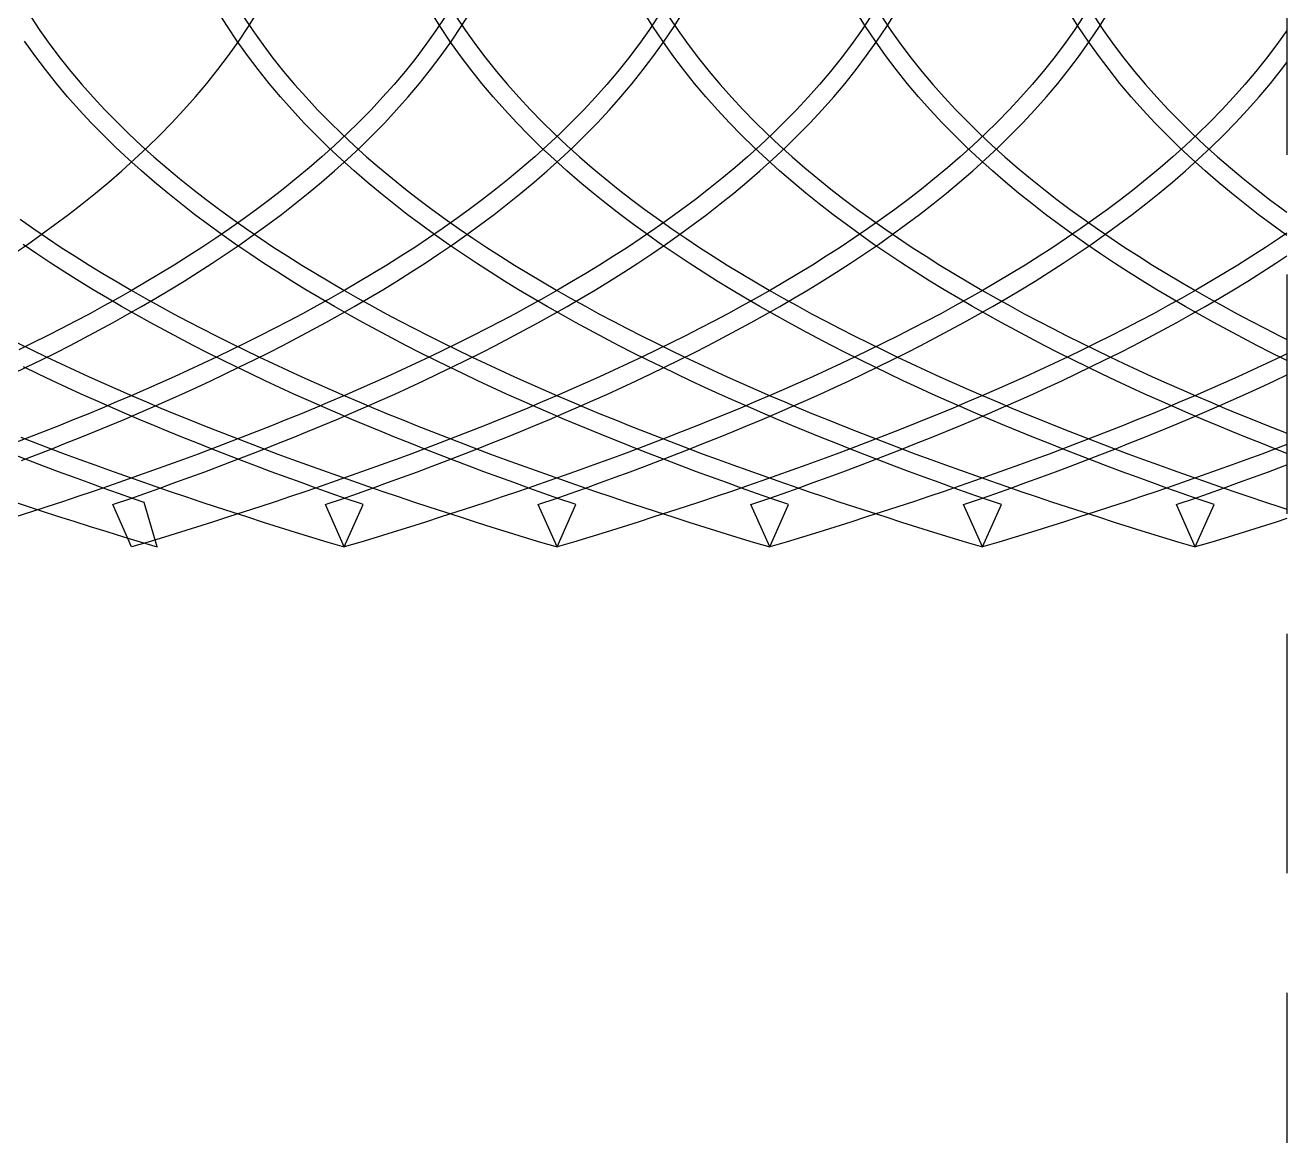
# Model space of a CAD drawing. Header units: metres. Extents: x -2 to 44.3, y -14 to 11.
# Drawn here: x 24.406 to 27.751, y -1.58 to 1.384 of the extents above; entities that cross this region are included whole.
import ezdxf

# ---------------------------------------------------------------- set-up
doc = ezdxf.new("R2010")
doc.units = ezdxf.units.M
doc.header["$LTSCALE"] = 0.05
doc.linetypes.add('DASHED', pattern=[19.05, 12.7, -6.35])
doc.layers.get('0').update_dxf_attribs({"linetype": 'DASHED'})
for name, color, linetype in [('back-layer2', 7, 'Continuous'), ('front-layer1', 7, 'Continuous'), ('front-layer2', 7, 'Continuous')]:
    doc.layers.add(name, color=color, linetype=linetype)

msp = doc.modelspace()

# ---------------------------------------------------------------- linework, layer by layer
msp.add_line((27.7508, 9.2951), (27.7508, -1.58))
at = {"layer": 'back-layer2', "color": 3}
for points in [[(24.3725, 0.459), (24.4107, 0.4774), (24.4489, 0.4962), (24.487, 0.5152), (24.525, 0.5347), (24.5631, 0.5545), (24.601, 0.5747), (24.639, 0.5953), (24.6768, 0.6164), (24.7146, 0.6379), (24.7523, 0.6598), (24.7899, 0.6823), (24.8275, 0.7053), (24.8648, 0.7288), (24.9021, 0.7528), (24.9391, 0.7774), (24.976, 0.8026), (25.0127, 0.8284), (25.0491, 0.8549), (25.0852, 0.882), (25.121, 0.9098), (25.1565, 0.9383), (25.1915, 0.9675), (25.2261, 0.9975), (25.2603, 1.0282), (25.2938, 1.0598), (25.3268, 1.0921), (25.3592, 1.1252), (25.3908, 1.1591), (25.4217, 1.1939), (25.4517, 1.2295), (25.4808, 1.2659), (25.509, 1.3031), (25.5362, 1.3412), (25.5623, 1.3801), (25.5872, 1.4197)], [(24.3751, 0.7774), (24.412, 0.8026), (24.4487, 0.8284), (24.4851, 0.8549), (24.5212, 0.882), (24.557, 0.9098), (24.5925, 0.9383), (24.6275, 0.9675), (24.6621, 0.9975), (24.6963, 1.0282), (24.7298, 1.0598), (24.7628, 1.0921), (24.7952, 1.1252), (24.8268, 1.1591), (24.8577, 1.1939), (24.8877, 1.2295), (24.9168, 1.2659), (24.945, 1.3031), (24.9722, 1.3412), (24.9983, 1.3801), (25.0232, 1.4197)], [(26.0843, 1.4073), (26.0591, 1.3697), (26.0327, 1.3328), (26.0054, 1.2966), (25.9771, 1.2612), (25.9479, 1.2266), (25.9178, 1.1928), (25.887, 1.1597), (25.8555, 1.1274), (25.8232, 1.0959), (25.7904, 1.0651), (25.757, 1.035), (25.7231, 1.0057), (25.6888, 0.977), (25.654, 0.9491), (25.6189, 0.9218), (25.5834, 0.8951), (25.5476, 0.8691), (25.5115, 0.8437), (25.4752, 0.8189), (25.4387, 0.7946), (25.402, 0.7709), (25.3651, 0.7477), (25.3281, 0.7251), (25.2909, 0.7029), (25.2537, 0.6812), (25.2163, 0.6599), (25.1789, 0.6391), (25.1414, 0.6187), (25.1038, 0.5987), (25.0661, 0.5791), (25.0284, 0.5598), (24.9907, 0.541), (24.9529, 0.5224), (24.915, 0.5042), (24.8771, 0.4862), (24.8391, 0.4686), (24.8011, 0.4513), (24.7631, 0.4342), (24.725, 0.4174), (24.6868, 0.4008), (24.6486, 0.3845), (24.6103, 0.3684), (24.5719, 0.3525), (24.5335, 0.3368), (24.4949, 0.3213), (24.4563, 0.306), (24.4175, 0.2909), (24.3787, 0.2759)], [(26.6483, 1.4073), (26.6231, 1.3697), (26.5967, 1.3328), (26.5694, 1.2966), (26.5411, 1.2612), (26.5119, 1.2266), (26.4818, 1.1928), (26.451, 1.1597), (26.4195, 1.1274), (26.3872, 1.0959), (26.3544, 1.0651), (26.321, 1.035), (26.2871, 1.0057), (26.2528, 0.977), (26.218, 0.9491), (26.1829, 0.9218), (26.1474, 0.8951), (26.1116, 0.8691), (26.0755, 0.8437), (26.0392, 0.8189), (26.0027, 0.7946), (25.966, 0.7709), (25.9291, 0.7477), (25.8921, 0.7251), (25.8549, 0.7029), (25.8177, 0.6812), (25.7803, 0.6599), (25.7429, 0.6391), (25.7054, 0.6187), (25.6678, 0.5987), (25.6301, 0.5791), (25.5924, 0.5598), (25.5547, 0.541), (25.5169, 0.5224), (25.479, 0.5042), (25.4411, 0.4862), (25.4031, 0.4686), (25.3651, 0.4513), (25.3271, 0.4342), (25.289, 0.4174), (25.2508, 0.4008), (25.2126, 0.3845), (25.1743, 0.3684), (25.1359, 0.3525), (25.0975, 0.3368), (25.0589, 0.3213), (25.0203, 0.306), (24.9815, 0.2909), (24.9427, 0.2759), (24.9037, 0.2611), (24.8646, 0.2465), (24.8254, 0.232), (24.786, 0.2176), (24.7464, 0.2034), (24.7067, 0.1892), (24.6667, 0.1752), (24.6266, 0.1613), (24.5863, 0.1475), (24.5457, 0.1338), (24.5049, 0.1201), (24.4638, 0.1065), (24.4225, 0.0931), (24.3809, 0.0796)], [(25.5203, 1.4073), (25.4951, 1.3697), (25.4687, 1.3328), (25.4414, 1.2966), (25.4131, 1.2612), (25.3839, 1.2266), (25.3538, 1.1928), (25.323, 1.1597), (25.2915, 1.1274), (25.2592, 1.0959), (25.2264, 1.0651), (25.193, 1.035), (25.1591, 1.0057), (25.1248, 0.977), (25.09, 0.9491), (25.0549, 0.9218), (25.0194, 0.8951), (24.9836, 0.8691), (24.9475, 0.8437), (24.9112, 0.8189), (24.8747, 0.7946), (24.838, 0.7709), (24.8011, 0.7477), (24.7641, 0.7251), (24.7269, 0.7029), (24.6897, 0.6812), (24.6523, 0.6599), (24.6149, 0.6391), (24.5774, 0.6187), (24.5398, 0.5987), (24.5021, 0.5791), (24.4644, 0.5598), (24.4267, 0.541), (24.3889, 0.5224)], [(24.3965, 0.2292), (24.4356, 0.2443), (24.4746, 0.2595), (24.5134, 0.2749), (24.5522, 0.2905), (24.5909, 0.3063), (24.6295, 0.3222), (24.6681, 0.3385), (24.7066, 0.3549), (24.745, 0.3716), (24.7834, 0.3885), (24.8217, 0.4057), (24.86, 0.4232), (24.8983, 0.441), (24.9365, 0.459), (24.9747, 0.4774), (25.0129, 0.4962), (25.051, 0.5152), (25.089, 0.5347), (25.1271, 0.5545), (25.165, 0.5747), (25.203, 0.5953), (25.2408, 0.6164), (25.2786, 0.6379), (25.3163, 0.6598), (25.3539, 0.6823), (25.3915, 0.7053), (25.4288, 0.7288), (25.4661, 0.7528), (25.5031, 0.7774), (25.54, 0.8026), (25.5767, 0.8284), (25.6131, 0.8549), (25.6492, 0.882), (25.685, 0.9098), (25.7205, 0.9383), (25.7555, 0.9675), (25.7901, 0.9975), (25.8243, 1.0282), (25.8578, 1.0598), (25.8908, 1.0921), (25.9232, 1.1252), (25.9548, 1.1591), (25.9857, 1.1939), (26.0157, 1.2295), (26.0448, 1.2659), (26.073, 1.3031), (26.1002, 1.3412), (26.1263, 1.3801), (26.1512, 1.4197)], [(24.6382, 0.1124), (24.6429, 0.114), (24.6832, 0.128), (24.7233, 0.1421), (24.7632, 0.1563), (24.803, 0.1706), (24.8426, 0.1851), (24.882, 0.1996), (24.9214, 0.2144), (24.9605, 0.2292), (24.9996, 0.2443), (25.0386, 0.2595), (25.0774, 0.2749), (25.1162, 0.2905), (25.1549, 0.3063), (25.1935, 0.3222), (25.2321, 0.3385), (25.2706, 0.3549), (25.309, 0.3716), (25.3474, 0.3885), (25.3857, 0.4057), (25.424, 0.4232), (25.4623, 0.441), (25.5005, 0.459), (25.5387, 0.4774), (25.5769, 0.4962), (25.615, 0.5152), (25.653, 0.5347), (25.6911, 0.5545), (25.729, 0.5747), (25.767, 0.5953), (25.8048, 0.6164), (25.8426, 0.6379), (25.8803, 0.6598), (25.9179, 0.6823), (25.9555, 0.7053), (25.9928, 0.7288), (26.0301, 0.7528), (26.0671, 0.7774), (26.104, 0.8026), (26.1407, 0.8284), (26.1771, 0.8549), (26.2132, 0.882), (26.249, 0.9098), (26.2845, 0.9383), (26.3195, 0.9675), (26.3541, 0.9975), (26.3883, 1.0282), (26.4218, 1.0598), (26.4548, 1.0921), (26.4872, 1.1252), (26.5188, 1.1591), (26.5497, 1.1939), (26.5797, 1.2295), (26.6088, 1.2659), (26.637, 1.3031), (26.6642, 1.3412), (26.6903, 1.3801), (26.7152, 1.4197)], [(27.2123, 1.4073), (27.1871, 1.3697), (27.1607, 1.3328), (27.1334, 1.2966), (27.1051, 1.2612), (27.0759, 1.2266), (27.0458, 1.1928), (27.015, 1.1597), (26.9835, 1.1274), (26.9512, 1.0959), (26.9184, 1.0651), (26.885, 1.035), (26.8511, 1.0057), (26.8168, 0.977), (26.782, 0.9491), (26.7469, 0.9218), (26.7114, 0.8951), (26.6756, 0.8691), (26.6395, 0.8437), (26.6032, 0.8189), (26.5667, 0.7946), (26.53, 0.7709), (26.4931, 0.7477), (26.4561, 0.7251), (26.4189, 0.7029), (26.3817, 0.6812), (26.3443, 0.6599), (26.3069, 0.6391), (26.2694, 0.6187), (26.2318, 0.5987), (26.1941, 0.5791), (26.1564, 0.5598), (26.1187, 0.541), (26.0809, 0.5224), (26.043, 0.5042), (26.0051, 0.4862), (25.9671, 0.4686), (25.9291, 0.4513), (25.8911, 0.4342), (25.853, 0.4174), (25.8148, 0.4008), (25.7766, 0.3845), (25.7383, 0.3684), (25.6999, 0.3525), (25.6615, 0.3368), (25.6229, 0.3213), (25.5843, 0.306), (25.5455, 0.2909), (25.5067, 0.2759), (25.4677, 0.2611), (25.4286, 0.2465), (25.3894, 0.232), (25.35, 0.2176), (25.3104, 0.2034), (25.2707, 0.1892), (25.2307, 0.1752), (25.1906, 0.1613), (25.1503, 0.1475), (25.1097, 0.1338), (25.0689, 0.1201), (25.0278, 0.1065), (24.9865, 0.0931), (24.9449, 0.0796), (24.903, 0.0662), (24.8607, 0.0529), (24.8181, 0.0396), (24.7752, 0.0264), (24.7319, 0.0132), (24.6882, 0), (24.6382, 0.1124)], [(25.2022, 0.1124), (25.2069, 0.114), (25.2472, 0.128), (25.2873, 0.1421), (25.3272, 0.1563), (25.367, 0.1706), (25.4066, 0.1851), (25.446, 0.1996), (25.4854, 0.2144), (25.5245, 0.2292), (25.5636, 0.2443), (25.6026, 0.2595), (25.6414, 0.2749), (25.6802, 0.2905), (25.7189, 0.3063), (25.7575, 0.3222), (25.7961, 0.3385), (25.8346, 0.3549), (25.873, 0.3716), (25.9114, 0.3885), (25.9497, 0.4057), (25.988, 0.4232), (26.0263, 0.441), (26.0645, 0.459), (26.1027, 0.4774), (26.1409, 0.4962), (26.179, 0.5152), (26.217, 0.5347), (26.2551, 0.5545), (26.293, 0.5747), (26.331, 0.5953), (26.3688, 0.6164), (26.4066, 0.6379), (26.4443, 0.6598), (26.4819, 0.6823), (26.5195, 0.7053), (26.5568, 0.7288), (26.5941, 0.7528), (26.6311, 0.7774), (26.668, 0.8026), (26.7047, 0.8284), (26.7411, 0.8549), (26.7772, 0.882), (26.813, 0.9098), (26.8485, 0.9383), (26.8835, 0.9675), (26.9181, 0.9975), (26.9523, 1.0282), (26.9858, 1.0598), (27.0188, 1.0921), (27.0512, 1.1252), (27.0828, 1.1591), (27.1137, 1.1939), (27.1437, 1.2295), (27.1728, 1.2659), (27.201, 1.3031), (27.2282, 1.3412), (27.2543, 1.3801), (27.2792, 1.4197)], [(27.7508, 1.3694), (27.7247, 1.3328), (27.6974, 1.2966), (27.6691, 1.2612), (27.6399, 1.2266), (27.6098, 1.1928), (27.579, 1.1597), (27.5475, 1.1274), (27.5152, 1.0959), (27.4824, 1.0651), (27.449, 1.035), (27.4151, 1.0057), (27.3808, 0.977), (27.346, 0.9491), (27.3109, 0.9218), (27.2754, 0.8951), (27.2396, 0.8691), (27.2035, 0.8437), (27.1672, 0.8189), (27.1307, 0.7946), (27.094, 0.7709), (27.0571, 0.7477), (27.0201, 0.7251), (26.9829, 0.7029), (26.9457, 0.6812), (26.9083, 0.6599), (26.8709, 0.6391), (26.8334, 0.6187), (26.7958, 0.5987), (26.7581, 0.5791), (26.7204, 0.5598), (26.6827, 0.541), (26.6449, 0.5224), (26.607, 0.5042), (26.5691, 0.4862), (26.5311, 0.4686), (26.4931, 0.4513), (26.4551, 0.4342), (26.417, 0.4174), (26.3788, 0.4008), (26.3406, 0.3845), (26.3023, 0.3684), (26.2639, 0.3525), (26.2255, 0.3368), (26.1869, 0.3213), (26.1483, 0.306), (26.1095, 0.2909), (26.0707, 0.2759), (26.0317, 0.2611), (25.9926, 0.2465), (25.9534, 0.232), (25.914, 0.2176), (25.8744, 0.2034), (25.8347, 0.1892), (25.7947, 0.1752), (25.7546, 0.1613), (25.7143, 0.1475), (25.6737, 0.1338), (25.6329, 0.1201), (25.5918, 0.1065), (25.5505, 0.0931), (25.5089, 0.0796), (25.467, 0.0662), (25.4247, 0.0529), (25.3821, 0.0396), (25.3392, 0.0264), (25.2959, 0.0132), (25.2522, 0), (25.2022, 0.1124)], [(25.7662, 0.1124), (25.7709, 0.114), (25.8112, 0.128), (25.8513, 0.1421), (25.8912, 0.1563), (25.931, 0.1706), (25.9706, 0.1851), (26.01, 0.1996), (26.0494, 0.2144), (26.0885, 0.2292), (26.1276, 0.2443), (26.1666, 0.2595), (26.2054, 0.2749), (26.2442, 0.2905), (26.2829, 0.3063), (26.3215, 0.3222), (26.3601, 0.3385), (26.3986, 0.3549), (26.437, 0.3716), (26.4754, 0.3885), (26.5137, 0.4057), (26.552, 0.4232), (26.5903, 0.441), (26.6285, 0.459), (26.6667, 0.4774), (26.7049, 0.4962), (26.743, 0.5152), (26.781, 0.5347), (26.8191, 0.5545), (26.857, 0.5747), (26.895, 0.5953), (26.9328, 0.6164), (26.9706, 0.6379), (27.0083, 0.6598), (27.0459, 0.6823), (27.0835, 0.7053), (27.1208, 0.7288), (27.1581, 0.7528), (27.1951, 0.7774), (27.232, 0.8026), (27.2687, 0.8284), (27.3051, 0.8549), (27.3412, 0.882), (27.377, 0.9098), (27.4125, 0.9383), (27.4475, 0.9675), (27.4821, 0.9975), (27.5163, 1.0282), (27.5498, 1.0598), (27.5828, 1.0921), (27.6152, 1.1252), (27.6468, 1.1591), (27.6777, 1.1939), (27.7077, 1.2295), (27.7368, 1.2659), (27.7508, 1.2844)], [(27.7508, 0.8323), (27.7312, 0.8189), (27.6947, 0.7946), (27.658, 0.7709), (27.6211, 0.7477), (27.5841, 0.7251), (27.5469, 0.7029), (27.5097, 0.6812), (27.4723, 0.6599), (27.4349, 0.6391), (27.3974, 0.6187), (27.3598, 0.5987), (27.3221, 0.5791), (27.2844, 0.5598), (27.2467, 0.541), (27.2089, 0.5224), (27.171, 0.5042), (27.1331, 0.4862), (27.0951, 0.4686), (27.0571, 0.4513), (27.0191, 0.4342), (26.981, 0.4174), (26.9428, 0.4008), (26.9046, 0.3845), (26.8663, 0.3684), (26.8279, 0.3525), (26.7895, 0.3368), (26.7509, 0.3213), (26.7123, 0.306), (26.6735, 0.2909), (26.6347, 0.2759), (26.5957, 0.2611), (26.5566, 0.2465), (26.5174, 0.232), (26.478, 0.2176), (26.4384, 0.2034), (26.3987, 0.1892), (26.3587, 0.1752), (26.3186, 0.1613), (26.2783, 0.1475), (26.2377, 0.1338), (26.1969, 0.1201), (26.1558, 0.1065), (26.1145, 0.0931), (26.0729, 0.0796), (26.031, 0.0662), (25.9887, 0.0529), (25.9461, 0.0396), (25.9032, 0.0264), (25.8599, 0.0132), (25.8162, 0), (25.7662, 0.1124)], [(26.3302, 0.1124), (26.3349, 0.114), (26.3752, 0.128), (26.4153, 0.1421), (26.4552, 0.1563), (26.495, 0.1706), (26.5346, 0.1851), (26.574, 0.1996), (26.6134, 0.2144), (26.6525, 0.2292), (26.6916, 0.2443), (26.7306, 0.2595), (26.7694, 0.2749), (26.8082, 0.2905), (26.8469, 0.3063), (26.8855, 0.3222), (26.9241, 0.3385), (26.9626, 0.3549), (27.001, 0.3716), (27.0394, 0.3885), (27.0777, 0.4057), (27.116, 0.4232), (27.1543, 0.441), (27.1925, 0.459), (27.2307, 0.4774), (27.2689, 0.4962), (27.307, 0.5152), (27.345, 0.5347), (27.3831, 0.5545), (27.421, 0.5747), (27.459, 0.5953), (27.4968, 0.6164), (27.5346, 0.6379), (27.5723, 0.6598), (27.6099, 0.6823), (27.6475, 0.7053), (27.6848, 0.7288), (27.7221, 0.7528), (27.7508, 0.7719)], [(27.7508, 0.5118), (27.735, 0.5042), (27.6971, 0.4862), (27.6591, 0.4686), (27.6211, 0.4513), (27.5831, 0.4342), (27.545, 0.4174), (27.5068, 0.4008), (27.4686, 0.3845), (27.4303, 0.3684), (27.3919, 0.3525), (27.3535, 0.3368), (27.3149, 0.3213), (27.2763, 0.306), (27.2375, 0.2909), (27.1987, 0.2759), (27.1597, 0.2611), (27.1206, 0.2465), (27.0814, 0.232), (27.042, 0.2176), (27.0024, 0.2034), (26.9627, 0.1892), (26.9227, 0.1752), (26.8826, 0.1613), (26.8423, 0.1475), (26.8017, 0.1338), (26.7609, 0.1201), (26.7198, 0.1065), (26.6785, 0.0931), (26.6369, 0.0796), (26.595, 0.0662), (26.5527, 0.0529), (26.5101, 0.0396), (26.4672, 0.0264), (26.4239, 0.0132), (26.3802, 0), (26.3302, 0.1124)], [(26.8942, 0.1124), (26.8989, 0.114), (26.9392, 0.128), (26.9793, 0.1421), (27.0192, 0.1563), (27.059, 0.1706), (27.0986, 0.1851), (27.138, 0.1996), (27.1774, 0.2144), (27.2165, 0.2292), (27.2556, 0.2443), (27.2946, 0.2595), (27.3334, 0.2749), (27.3722, 0.2905), (27.4109, 0.3063), (27.4495, 0.3222), (27.4881, 0.3385), (27.5266, 0.3549), (27.565, 0.3716), (27.6034, 0.3885), (27.6417, 0.4057), (27.68, 0.4232), (27.7183, 0.441), (27.7508, 0.4564)], [(27.7508, 0.2715), (27.7237, 0.2611), (27.6846, 0.2465), (27.6454, 0.232), (27.606, 0.2176), (27.5664, 0.2034), (27.5267, 0.1892), (27.4867, 0.1752), (27.4466, 0.1613), (27.4063, 0.1475), (27.3657, 0.1338), (27.3249, 0.1201), (27.2838, 0.1065), (27.2425, 0.0931), (27.2009, 0.0796), (27.159, 0.0662), (27.1167, 0.0529), (27.0741, 0.0396), (27.0312, 0.0264), (26.9879, 0.0132), (26.9442, 0), (26.8942, 0.1124)], [(27.4582, 0.1124), (27.4629, 0.114), (27.5032, 0.128), (27.5433, 0.1421), (27.5832, 0.1563), (27.623, 0.1706), (27.6626, 0.1851), (27.702, 0.1996), (27.7414, 0.2144), (27.7508, 0.218)], [(27.7508, 0.0751), (27.723, 0.0662), (27.6807, 0.0529), (27.6381, 0.0396), (27.5952, 0.0264), (27.5519, 0.0132), (27.5082, 0), (27.4582, 0.1124)]]:
    msp.add_lwpolyline(points, dxfattribs=at)
at = {"layer": 'front-layer1', "color": 2}
msp.add_lwpolyline([(24.3639, 0.1238), (24.4062, 0.1098), (24.4488, 0.0959), (24.4917, 0.082), (24.5349, 0.0683), (24.5784, 0.0545), (24.6223, 0.0408), (24.6665, 0.0272), (24.7112, 0.0136), (24.7562, 0), (24.7212, 0.1183), (24.6932, 0.128), (24.6531, 0.1421), (24.6132, 0.1563), (24.5734, 0.1706), (24.5338, 0.1851), (24.4943, 0.1996), (24.455, 0.2144), (24.4158, 0.2292), (24.3768, 0.2443)], dxfattribs=at)
at = {"layer": 'front-layer2', "color": 3}
for points in [[(24.42, 1.4073), (24.4453, 1.3697), (24.4717, 1.3328), (24.499, 1.2966), (24.5273, 1.2612), (24.5565, 1.2266), (24.5866, 1.1928), (24.6174, 1.1597), (24.6489, 1.1274), (24.6812, 1.0959), (24.714, 1.0651), (24.7474, 1.035), (24.7813, 1.0057), (24.8156, 0.977), (24.8504, 0.9491), (24.8855, 0.9218), (24.921, 0.8951), (24.9568, 0.8691), (24.9929, 0.8437), (25.0292, 0.8189), (25.0657, 0.7946), (25.1024, 0.7709), (25.1393, 0.7477), (25.1763, 0.7251), (25.2135, 0.7029), (25.2507, 0.6812), (25.2881, 0.6599), (25.3255, 0.6391), (25.363, 0.6187), (25.4006, 0.5987), (25.4383, 0.5791), (25.476, 0.5598), (25.5137, 0.541), (25.5515, 0.5224), (25.5894, 0.5042), (25.6273, 0.4862), (25.6653, 0.4686), (25.7033, 0.4513), (25.7413, 0.4342), (25.7794, 0.4174), (25.8176, 0.4008), (25.8558, 0.3845), (25.8941, 0.3684), (25.9325, 0.3525), (25.9709, 0.3368), (26.0095, 0.3213), (26.0481, 0.306), (26.0869, 0.2909), (26.1257, 0.2759), (26.1647, 0.2611), (26.2038, 0.2465), (26.243, 0.232), (26.2824, 0.2176), (26.322, 0.2034), (26.3617, 0.1892), (26.4017, 0.1752), (26.4418, 0.1613), (26.4821, 0.1475), (26.5227, 0.1338), (26.5635, 0.1201), (26.6046, 0.1065), (26.6459, 0.0931), (26.6875, 0.0796), (26.7294, 0.0662), (26.7717, 0.0529), (26.8143, 0.0396), (26.8572, 0.0264), (26.9005, 0.0132), (26.9442, 0), (26.9942, 0.1124), (26.9895, 0.114), (26.9492, 0.128), (26.9091, 0.1421), (26.8692, 0.1563), (26.8294, 0.1706), (26.7898, 0.1851), (26.7503, 0.1996), (26.711, 0.2144), (26.6718, 0.2292), (26.6328, 0.2443), (26.5938, 0.2595), (26.5549, 0.2749), (26.5162, 0.2905), (26.4775, 0.3063), (26.4389, 0.3222), (26.4003, 0.3385), (26.3618, 0.3549), (26.3234, 0.3716), (26.285, 0.3885), (26.2466, 0.4057), (26.2083, 0.4232), (26.1701, 0.441), (26.1319, 0.459), (26.0937, 0.4774), (26.0555, 0.4962), (26.0174, 0.5152), (25.9794, 0.5347), (25.9413, 0.5545), (25.9033, 0.5747), (25.8654, 0.5953), (25.8276, 0.6164), (25.7898, 0.6379), (25.7521, 0.6598), (25.7144, 0.6823), (25.6769, 0.7053), (25.6396, 0.7288), (25.6023, 0.7528), (25.5653, 0.7774), (25.5284, 0.8026), (25.4917, 0.8284), (25.4553, 0.8549), (25.4192, 0.882), (25.3834, 0.9098), (25.3479, 0.9383), (25.3129, 0.9675), (25.2783, 0.9975), (25.2441, 1.0282), (25.2105, 1.0598), (25.1776, 1.0921), (25.1452, 1.1252), (25.1136, 1.1591), (25.0827, 1.1939), (25.0527, 1.2295), (25.0236, 1.2659), (24.9954, 1.3031), (24.9682, 1.3412), (24.9421, 1.3801), (24.9172, 1.4197)], [(24.984, 1.4073), (25.0093, 1.3697), (25.0357, 1.3328), (25.063, 1.2966), (25.0913, 1.2612), (25.1205, 1.2266), (25.1506, 1.1928), (25.1814, 1.1597), (25.2129, 1.1274), (25.2452, 1.0959), (25.278, 1.0651), (25.3114, 1.035), (25.3453, 1.0057), (25.3796, 0.977), (25.4144, 0.9491), (25.4495, 0.9218), (25.485, 0.8951), (25.5208, 0.8691), (25.5569, 0.8437), (25.5932, 0.8189), (25.6297, 0.7946), (25.6664, 0.7709), (25.7033, 0.7477), (25.7403, 0.7251), (25.7775, 0.7029), (25.8147, 0.6812), (25.8521, 0.6599), (25.8895, 0.6391), (25.927, 0.6187), (25.9646, 0.5987), (26.0023, 0.5791), (26.04, 0.5598), (26.0777, 0.541), (26.1155, 0.5224), (26.1534, 0.5042), (26.1913, 0.4862), (26.2293, 0.4686), (26.2673, 0.4513), (26.3053, 0.4342), (26.3434, 0.4174), (26.3816, 0.4008), (26.4198, 0.3845), (26.4581, 0.3684), (26.4965, 0.3525), (26.5349, 0.3368), (26.5735, 0.3213), (26.6121, 0.306), (26.6509, 0.2909), (26.6897, 0.2759), (26.7287, 0.2611), (26.7678, 0.2465), (26.807, 0.232), (26.8464, 0.2176), (26.886, 0.2034), (26.9257, 0.1892), (26.9657, 0.1752), (27.0058, 0.1613), (27.0461, 0.1475), (27.0867, 0.1338), (27.1275, 0.1201), (27.1686, 0.1065), (27.2099, 0.0931), (27.2515, 0.0796), (27.2934, 0.0662), (27.3357, 0.0529), (27.3783, 0.0396), (27.4212, 0.0264), (27.4645, 0.0132), (27.5082, 0), (27.5582, 0.1124), (27.5535, 0.114), (27.5132, 0.128), (27.4731, 0.1421), (27.4332, 0.1563), (27.3934, 0.1706), (27.3538, 0.1851), (27.3143, 0.1996), (27.275, 0.2144), (27.2358, 0.2292), (27.1968, 0.2443), (27.1578, 0.2595), (27.1189, 0.2749), (27.0802, 0.2905), (27.0415, 0.3063), (27.0029, 0.3222), (26.9643, 0.3385), (26.9258, 0.3549), (26.8874, 0.3716), (26.849, 0.3885), (26.8106, 0.4057), (26.7723, 0.4232), (26.7341, 0.441), (26.6959, 0.459), (26.6577, 0.4774), (26.6195, 0.4962), (26.5814, 0.5152), (26.5434, 0.5347), (26.5053, 0.5545), (26.4673, 0.5747), (26.4294, 0.5953), (26.3916, 0.6164), (26.3538, 0.6379), (26.3161, 0.6598), (26.2784, 0.6823), (26.2409, 0.7053), (26.2036, 0.7288), (26.1663, 0.7528), (26.1293, 0.7774), (26.0924, 0.8026), (26.0557, 0.8284), (26.0193, 0.8549), (25.9832, 0.882), (25.9474, 0.9098), (25.9119, 0.9383), (25.8769, 0.9675), (25.8423, 0.9975), (25.8081, 1.0282), (25.7745, 1.0598), (25.7416, 1.0921), (25.7092, 1.1252), (25.6776, 1.1591), (25.6467, 1.1939), (25.6167, 1.2295), (25.5876, 1.2659), (25.5594, 1.3031), (25.5322, 1.3412), (25.5061, 1.3801), (25.4812, 1.4197)], [(25.548, 1.4073), (25.5733, 1.3697), (25.5997, 1.3328), (25.627, 1.2966), (25.6553, 1.2612), (25.6845, 1.2266), (25.7146, 1.1928), (25.7454, 1.1597), (25.7769, 1.1274), (25.8092, 1.0959), (25.842, 1.0651), (25.8754, 1.035), (25.9093, 1.0057), (25.9436, 0.977), (25.9784, 0.9491), (26.0135, 0.9218), (26.049, 0.8951), (26.0848, 0.8691), (26.1209, 0.8437), (26.1572, 0.8189), (26.1937, 0.7946), (26.2304, 0.7709), (26.2673, 0.7477), (26.3043, 0.7251), (26.3415, 0.7029), (26.3787, 0.6812), (26.4161, 0.6599), (26.4535, 0.6391), (26.491, 0.6187), (26.5286, 0.5987), (26.5663, 0.5791), (26.604, 0.5598), (26.6417, 0.541), (26.6795, 0.5224), (26.7174, 0.5042), (26.7553, 0.4862), (26.7933, 0.4686), (26.8313, 0.4513), (26.8693, 0.4342), (26.9074, 0.4174), (26.9456, 0.4008), (26.9838, 0.3845), (27.0221, 0.3684), (27.0605, 0.3525), (27.0989, 0.3368), (27.1375, 0.3213), (27.1761, 0.306), (27.2149, 0.2909), (27.2537, 0.2759), (27.2927, 0.2611), (27.3318, 0.2465), (27.371, 0.232), (27.4104, 0.2176), (27.45, 0.2034), (27.4897, 0.1892), (27.5297, 0.1752), (27.5698, 0.1613), (27.6101, 0.1475), (27.6507, 0.1338), (27.6915, 0.1201), (27.7326, 0.1065), (27.7508, 0.1006)], [(27.7508, 0.2482), (27.7218, 0.2595), (27.6829, 0.2749), (27.6442, 0.2905), (27.6055, 0.3063), (27.5669, 0.3222), (27.5283, 0.3385), (27.4898, 0.3549), (27.4514, 0.3716), (27.413, 0.3885), (27.3746, 0.4057), (27.3363, 0.4232), (27.2981, 0.441), (27.2599, 0.459), (27.2217, 0.4774), (27.1835, 0.4962), (27.1454, 0.5152), (27.1074, 0.5347), (27.0693, 0.5545), (27.0313, 0.5747), (26.9934, 0.5953), (26.9556, 0.6164), (26.9178, 0.6379), (26.8801, 0.6598), (26.8424, 0.6823), (26.8049, 0.7053), (26.7676, 0.7288), (26.7303, 0.7528), (26.6933, 0.7774), (26.6564, 0.8026), (26.6197, 0.8284), (26.5833, 0.8549), (26.5472, 0.882), (26.5114, 0.9098), (26.4759, 0.9383), (26.4409, 0.9675), (26.4063, 0.9975), (26.3721, 1.0282), (26.3385, 1.0598), (26.3056, 1.0921), (26.2732, 1.1252), (26.2416, 1.1591), (26.2107, 1.1939), (26.1807, 1.2295), (26.1516, 1.2659), (26.1234, 1.3031), (26.0962, 1.3412), (26.0701, 1.3801), (26.0452, 1.4197)], [(26.112, 1.4073), (26.1373, 1.3697), (26.1637, 1.3328), (26.191, 1.2966), (26.2193, 1.2612), (26.2485, 1.2266), (26.2786, 1.1928), (26.3094, 1.1597), (26.3409, 1.1274), (26.3732, 1.0959), (26.406, 1.0651), (26.4394, 1.035), (26.4733, 1.0057), (26.5076, 0.977), (26.5424, 0.9491), (26.5775, 0.9218), (26.613, 0.8951), (26.6488, 0.8691), (26.6849, 0.8437), (26.7212, 0.8189), (26.7577, 0.7946), (26.7944, 0.7709), (26.8313, 0.7477), (26.8683, 0.7251), (26.9055, 0.7029), (26.9427, 0.6812), (26.9801, 0.6599), (27.0175, 0.6391), (27.055, 0.6187), (27.0926, 0.5987), (27.1303, 0.5791), (27.168, 0.5598), (27.2057, 0.541), (27.2435, 0.5224), (27.2814, 0.5042), (27.3193, 0.4862), (27.3573, 0.4686), (27.3953, 0.4513), (27.4333, 0.4342), (27.4714, 0.4174), (27.5096, 0.4008), (27.5478, 0.3845), (27.5861, 0.3684), (27.6245, 0.3525), (27.6629, 0.3368), (27.7015, 0.3213), (27.7401, 0.306), (27.7508, 0.3018)], [(27.7508, 0.4945), (27.7475, 0.4962), (27.7094, 0.5152), (27.6714, 0.5347), (27.6333, 0.5545), (27.5953, 0.5747), (27.5574, 0.5953), (27.5196, 0.6164), (27.4818, 0.6379), (27.4441, 0.6598), (27.4064, 0.6823), (27.3689, 0.7053), (27.3316, 0.7288), (27.2943, 0.7528), (27.2573, 0.7774), (27.2204, 0.8026), (27.1837, 0.8284), (27.1473, 0.8549), (27.1112, 0.882), (27.0754, 0.9098), (27.0399, 0.9383), (27.0049, 0.9675), (26.9703, 0.9975), (26.9361, 1.0282), (26.9025, 1.0598), (26.8696, 1.0921), (26.8372, 1.1252), (26.8056, 1.1591), (26.7747, 1.1939), (26.7447, 1.2295), (26.7156, 1.2659), (26.6874, 1.3031), (26.6602, 1.3412), (26.6341, 1.3801), (26.6092, 1.4197)], [(26.676, 1.4073), (26.7013, 1.3697), (26.7277, 1.3328), (26.755, 1.2966), (26.7833, 1.2612), (26.8125, 1.2266), (26.8426, 1.1928), (26.8734, 1.1597), (26.9049, 1.1274), (26.9372, 1.0959), (26.97, 1.0651), (27.0034, 1.035), (27.0373, 1.0057), (27.0716, 0.977), (27.1064, 0.9491), (27.1415, 0.9218), (27.177, 0.8951), (27.2128, 0.8691), (27.2489, 0.8437), (27.2852, 0.8189), (27.3217, 0.7946), (27.3584, 0.7709), (27.3953, 0.7477), (27.4323, 0.7251), (27.4695, 0.7029), (27.5067, 0.6812), (27.5441, 0.6599), (27.5815, 0.6391), (27.619, 0.6187), (27.6566, 0.5987), (27.6943, 0.5791), (27.732, 0.5598), (27.7508, 0.5504)], [(27.7508, 0.8263), (27.7477, 0.8284), (27.7113, 0.8549), (27.6752, 0.882), (27.6394, 0.9098), (27.6039, 0.9383), (27.5689, 0.9675), (27.5343, 0.9975), (27.5001, 1.0282), (27.4665, 1.0598), (27.4336, 1.0921), (27.4012, 1.1252), (27.3696, 1.1591), (27.3387, 1.1939), (27.3087, 1.2295), (27.2796, 1.2659), (27.2514, 1.3031), (27.2242, 1.3412), (27.1981, 1.3801), (27.1732, 1.4197)], [(27.24, 1.4073), (27.2653, 1.3697), (27.2917, 1.3328), (27.319, 1.2966), (27.3473, 1.2612), (27.3765, 1.2266), (27.4066, 1.1928), (27.4374, 1.1597), (27.4689, 1.1274), (27.5012, 1.0959), (27.534, 1.0651), (27.5674, 1.035), (27.6013, 1.0057), (27.6356, 0.977), (27.6704, 0.9491), (27.7055, 0.9218), (27.741, 0.8951), (27.7508, 0.888)], [(24.3928, 0.8691), (24.4289, 0.8437), (24.4652, 0.8189), (24.5017, 0.7946), (24.5384, 0.7709), (24.5753, 0.7477), (24.6123, 0.7251), (24.6495, 0.7029), (24.6867, 0.6812), (24.7241, 0.6599), (24.7615, 0.6391), (24.799, 0.6187), (24.8366, 0.5987), (24.8743, 0.5791), (24.912, 0.5598), (24.9497, 0.541), (24.9875, 0.5224), (25.0254, 0.5042), (25.0633, 0.4862), (25.1013, 0.4686), (25.1393, 0.4513), (25.1773, 0.4342), (25.2154, 0.4174), (25.2536, 0.4008), (25.2918, 0.3845), (25.3301, 0.3684), (25.3685, 0.3525), (25.4069, 0.3368), (25.4455, 0.3213), (25.4841, 0.306), (25.5229, 0.2909), (25.5617, 0.2759), (25.6007, 0.2611), (25.6398, 0.2465), (25.679, 0.232), (25.7184, 0.2176), (25.758, 0.2034), (25.7977, 0.1892), (25.8377, 0.1752), (25.8778, 0.1613), (25.9181, 0.1475), (25.9587, 0.1338), (25.9995, 0.1201), (26.0406, 0.1065), (26.0819, 0.0931), (26.1235, 0.0796), (26.1654, 0.0662), (26.2077, 0.0529), (26.2503, 0.0396), (26.2932, 0.0264), (26.3365, 0.0132), (26.3802, 0), (26.4302, 0.1124), (26.4255, 0.114), (26.3852, 0.128), (26.3451, 0.1421), (26.3052, 0.1563), (26.2654, 0.1706), (26.2258, 0.1851), (26.1863, 0.1996), (26.147, 0.2144), (26.1078, 0.2292), (26.0688, 0.2443), (26.0298, 0.2595), (25.9909, 0.2749), (25.9522, 0.2905), (25.9135, 0.3063), (25.8749, 0.3222), (25.8363, 0.3385), (25.7978, 0.3549), (25.7594, 0.3716), (25.721, 0.3885), (25.6826, 0.4057), (25.6443, 0.4232), (25.6061, 0.441), (25.5679, 0.459), (25.5297, 0.4774), (25.4915, 0.4962), (25.4534, 0.5152), (25.4154, 0.5347), (25.3773, 0.5545), (25.3393, 0.5747), (25.3014, 0.5953), (25.2636, 0.6164), (25.2258, 0.6379), (25.1881, 0.6598), (25.1504, 0.6823), (25.1129, 0.7053), (25.0756, 0.7288), (25.0383, 0.7528), (25.0013, 0.7774), (24.9644, 0.8026), (24.9277, 0.8284), (24.8913, 0.8549), (24.8552, 0.882), (24.8194, 0.9098), (24.7839, 0.9383), (24.7489, 0.9675), (24.7143, 0.9975), (24.6801, 1.0282), (24.6465, 1.0598), (24.6136, 1.0921), (24.5812, 1.1252), (24.5496, 1.1591), (24.5187, 1.1939), (24.4887, 1.2295), (24.4596, 1.2659), (24.4314, 1.3031), (24.4042, 1.3412)], [(24.3857, 0.541), (24.4235, 0.5224), (24.4614, 0.5042), (24.4993, 0.4862), (24.5373, 0.4686), (24.5753, 0.4513), (24.6133, 0.4342), (24.6514, 0.4174), (24.6896, 0.4008), (24.7278, 0.3845), (24.7661, 0.3684), (24.8045, 0.3525), (24.8429, 0.3368), (24.8815, 0.3213), (24.9201, 0.306), (24.9589, 0.2909), (24.9977, 0.2759), (25.0367, 0.2611), (25.0758, 0.2465), (25.115, 0.232), (25.1544, 0.2176), (25.194, 0.2034), (25.2337, 0.1892), (25.2737, 0.1752), (25.3138, 0.1613), (25.3541, 0.1475), (25.3947, 0.1338), (25.4355, 0.1201), (25.4766, 0.1065), (25.5179, 0.0931), (25.5595, 0.0796), (25.6014, 0.0662), (25.6437, 0.0529), (25.6863, 0.0396), (25.7292, 0.0264), (25.7725, 0.0132), (25.8162, 0), (25.8662, 0.1124), (25.8615, 0.114), (25.8212, 0.128), (25.7811, 0.1421), (25.7412, 0.1563), (25.7014, 0.1706), (25.6618, 0.1851), (25.6223, 0.1996), (25.583, 0.2144), (25.5438, 0.2292), (25.5048, 0.2443), (25.4658, 0.2595), (25.4269, 0.2749), (25.3882, 0.2905), (25.3495, 0.3063), (25.3109, 0.3222), (25.2723, 0.3385), (25.2338, 0.3549), (25.1954, 0.3716), (25.157, 0.3885), (25.1186, 0.4057), (25.0803, 0.4232), (25.0421, 0.441), (25.0039, 0.459), (24.9657, 0.4774), (24.9275, 0.4962), (24.8894, 0.5152), (24.8514, 0.5347), (24.8133, 0.5545), (24.7753, 0.5747), (24.7374, 0.5953), (24.6996, 0.6164), (24.6618, 0.6379), (24.6241, 0.6598), (24.5864, 0.6823), (24.5489, 0.7053), (24.5116, 0.7288), (24.4743, 0.7528), (24.4373, 0.7774), (24.4004, 0.8026)], [(24.3949, 0.2909), (24.4337, 0.2759), (24.4727, 0.2611), (24.5118, 0.2465), (24.551, 0.232), (24.5904, 0.2176), (24.63, 0.2034), (24.6697, 0.1892), (24.7097, 0.1752), (24.7498, 0.1613), (24.7901, 0.1475), (24.8307, 0.1338), (24.8715, 0.1201), (24.9126, 0.1065), (24.9539, 0.0931), (24.9955, 0.0796), (25.0374, 0.0662), (25.0797, 0.0529), (25.1223, 0.0396), (25.1652, 0.0264), (25.2085, 0.0132), (25.2522, 0), (25.3022, 0.1124), (25.2975, 0.114), (25.2572, 0.128), (25.2171, 0.1421), (25.1772, 0.1563), (25.1374, 0.1706), (25.0978, 0.1851), (25.0583, 0.1996), (25.019, 0.2144), (24.9798, 0.2292), (24.9408, 0.2443), (24.9018, 0.2595), (24.8629, 0.2749), (24.8242, 0.2905), (24.7855, 0.3063), (24.7469, 0.3222), (24.7083, 0.3385), (24.6698, 0.3549), (24.6314, 0.3716), (24.593, 0.3885), (24.5546, 0.4057), (24.5163, 0.4232), (24.4781, 0.441), (24.4399, 0.459), (24.4017, 0.4774)]]:
    msp.add_lwpolyline(points, dxfattribs=at)

doc.saveas('drawing.dxf')
